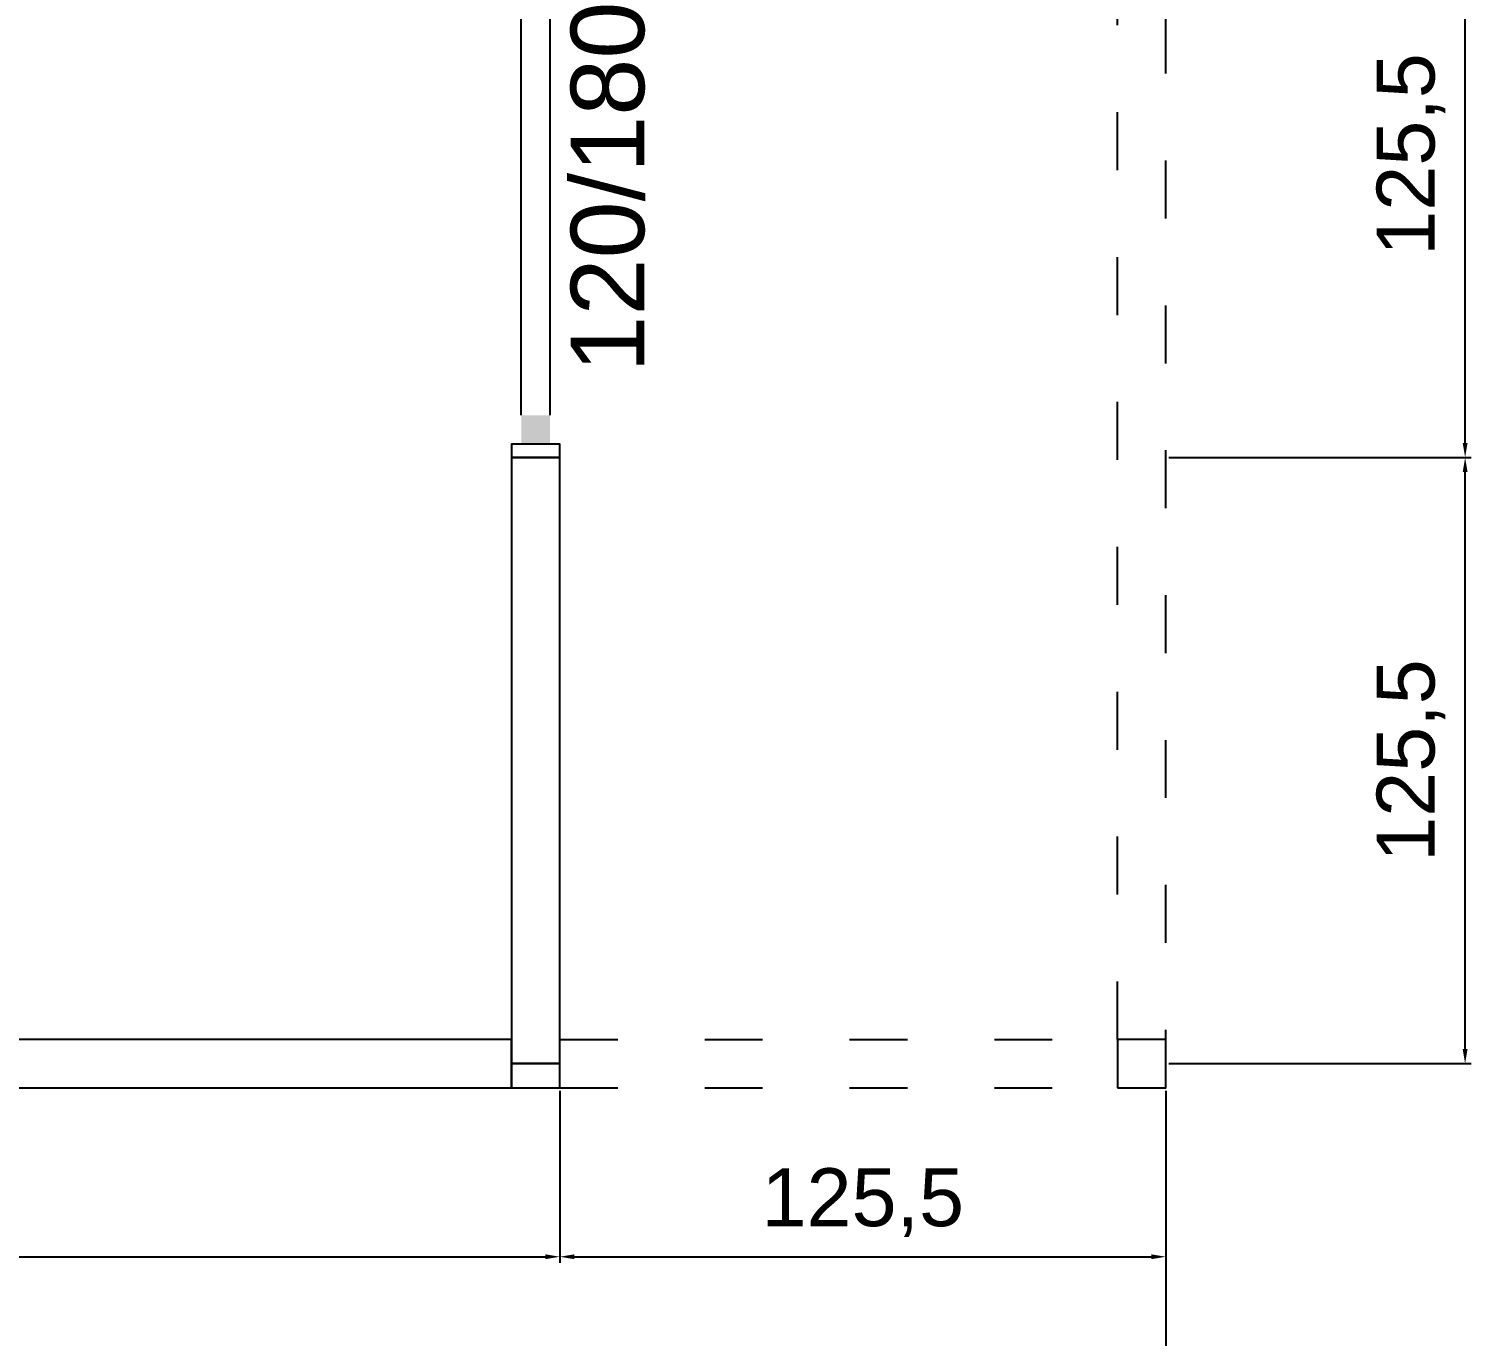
# Model space of a CAD drawing. Header units: centimetres. Extents: x -114 to 2948, y -828 to 1257.
# Drawn here: x 1610.5 to 1909.2, y -51.4 to 219.3 of the extents above; entities that cross this region are included whole.
import ezdxf

# ---------------------------------------------------------------- set-up
doc = ezdxf.new("R2010")
doc.units = ezdxf.units.CM
doc.linetypes.add('VERANDA_KESIK', pattern=[30, 12, -18])
for name, color, linetype in [('DIS_DUVAR_100', 30, 'Continuous'), ('KOSE_PROFIL_100', 8, 'Continuous'), ('PENCERE', 10, 'Continuous'), ('VERANDA_PROFIL_100', 1, 'VERANDA_KESIK'), ('YENI_OLCU', 4, 'Continuous'), ('YENI_VERANDA_DIREK', 3, 'Continuous')]:
    doc.layers.add(name, color=color, linetype=linetype)
doc.styles.get("Standard").update_dxf_attribs({"font": 'Arial.ttf'})
doc.dimstyles.new('ISO-25', dxfattribs={"dimtxt": 12, "dimasz": 3, "dimexe": 1.25, "dimexo": 0.625, "dimgap": 4, "dimtad": 1, "dimtxsty": 'Standard', "dimcen": 2.5, "dimadec": 0, "dimazin": 0, "dimtfac": 1, "dimtmove": 0, "dimatfit": 3, "dimfxl": 1, "dimarcsym": 0})

# ---------------------------------------------------------------- blocks, each defined once
blk = doc.blocks.new('BOM_D01_1255p0_H_DOLU_PP')
blk.add_lwpolyline([(0, 0), (125.5, 0), (125.5, 10), (0, 10)], close=True)
blk = doc.blocks.new('BOM_D01_1255p0_V_DOLU_PP')
blk.add_lwpolyline([(0, 0), (10, 0), (10, 125.5), (0, 125.5)], close=True)
blk = doc.blocks.new('BOM_P02_PENCERE_1200x1800')
at = {"layer": 'PENCERE', "color": 1}
for p, q in [((53839.87, 6703.82), (53839.87, 6713.82)), ((53959.87, 6703.82), (53959.87, 6713.82)), ((53845.87, 6711.82), (53953.87, 6711.82)), ((53845.87, 6705.82), (53953.87, 6705.82))]:
    blk.add_line(p, q, dxfattribs=at)
for points in [[(53839.87, 6705.82), (53845.87, 6705.82), (53839.87, 6711.82), (53845.87, 6711.82)], [(53959.87, 6705.82), (53953.87, 6705.82), (53959.87, 6711.82), (53953.87, 6711.82)]]:
    blk.add_solid(points, dxfattribs=at)
at = {"layer": 'PENCERE', "color": 0, "lineweight": 25}
blk.add_text('120/180', height=15.217, dxfattribs=at).set_placement((53854.7, 6686.34))
blk = doc.blocks.new('BOM_D03_1255p0_V_P02_PP')
for points in [[(0, 122.75), (10, 122.75), (10, 125.5), (0, 125.5)], [(0, 0), (10, 0), (10, 2.75), (0, 2.75)]]:
    blk.add_lwpolyline(points, close=True)
at = {"rotation": 90}
blk.add_blockref('BOM_P02_PENCERE_1200x1800', (6713.82, -53837.12), dxfattribs=at)
blk = doc.blocks.new('BOM_B02_DIS_KOSE_100x50')
blk.add_lwpolyline([(0, 0), (10, 0), (10, 5), (0, 5)], close=True)
blk = doc.blocks.new('BOM_V03_VERANDA')
at = {"layer": 'VERANDA_PROFIL_100', "linetype": 'VERANDA_KESIK'}
for p, q in [((763, 10), (763, 502)), ((773, 0), (773, 502))]:
    blk.add_line(p, q, dxfattribs=at)
blk = doc.blocks.new('BOM_V04_VERANDA')
at = {"layer": 'VERANDA_PROFIL_100', "linetype": 'VERANDA_KESIK'}
for p, q in [((647.5, 10), (763, 10)), ((647.5, 0), (773, 0))]:
    blk.add_line(p, q, dxfattribs=at)
blk = doc.blocks.new('BOM_B04_VERANDA_DIKME')
at = {"layer": 'YENI_VERANDA_DIREK'}
blk.add_lwpolyline([(0, 0), (10, 0), (10, 10), (0, 10)], close=True, dxfattribs=at)
blk = doc.blocks.new('*D169')
at = {"layer": 'Defpoints', "color": 0, "transparency": 16777216}
for p in [(1073, 0), (1846, 0), (1846, -70)]:
    blk.add_point(p, dxfattribs=at)
at = {"layer": 'YENI_OLCU', "color": 0, "lineweight": -2, "transparency": 16777216}
for p, q in [((1073, -0.62), (1073, -71.25)), ((1846, -0.62), (1846, -71.25)), ((1076, -70), (1843, -70))]:
    blk.add_line(p, q, dxfattribs=at)
at = {"layer": 'YENI_OLCU', "color": 0, "transparency": 16777216}
for points in [[(1076, -69.5), (1076, -70.5), (1073, -70)], [(1843, -69.5), (1843, -70.5), (1846, -70)]]:
    blk.add_solid(points, dxfattribs=at)
at = {"layer": 'YENI_OLCU', "color": 0, "transparency": 16777216, "insert": (1459.5, -59.87), "char_height": 12, "attachment_point": 5}
blk.add_mtext('773', dxfattribs=at)
blk = doc.blocks.new('*D171')
at = {"layer": 'Defpoints', "color": 0, "transparency": 16777216}
for p in [(1073, 0), (1720.5, 0), (1720.5, -35)]:
    blk.add_point(p, dxfattribs=at)
at = {"layer": 'YENI_OLCU', "color": 0, "lineweight": -2, "transparency": 16777216}
for p, q in [((1073, -0.62), (1073, -36.25)), ((1720.5, -0.62), (1720.5, -36.25)), ((1076, -35), (1717.5, -35))]:
    blk.add_line(p, q, dxfattribs=at)
at = {"layer": 'YENI_OLCU', "color": 0, "transparency": 16777216}
for points in [[(1076, -34.5), (1076, -35.5), (1073, -35)], [(1717.5, -34.5), (1717.5, -35.5), (1720.5, -35)]]:
    blk.add_solid(points, dxfattribs=at)
at = {"layer": 'YENI_OLCU', "color": 0, "transparency": 16777216, "insert": (1396.75, -23.79), "char_height": 12, "attachment_point": 5}
blk.add_mtext('647,5', dxfattribs=at)
blk = doc.blocks.new('*D172')
at = {"layer": 'Defpoints', "color": 0, "transparency": 16777216}
for p in [(1720.5, 0), (1846, 0), (1846, -35)]:
    blk.add_point(p, dxfattribs=at)
at = {"layer": 'YENI_OLCU', "color": 0, "lineweight": -2, "transparency": 16777216}
for p, q in [((1720.5, -0.62), (1720.5, -36.25)), ((1846, -0.62), (1846, -36.25)), ((1723.5, -35), (1843, -35))]:
    blk.add_line(p, q, dxfattribs=at)
at = {"layer": 'YENI_OLCU', "color": 0, "transparency": 16777216}
for points in [[(1723.5, -34.5), (1723.5, -35.5), (1720.5, -35)], [(1843, -34.5), (1843, -35.5), (1846, -35)]]:
    blk.add_solid(points, dxfattribs=at)
at = {"layer": 'YENI_OLCU', "color": 0, "transparency": 16777216, "insert": (1783.25, -23.79), "char_height": 12, "attachment_point": 5}
blk.add_mtext('125,5', dxfattribs=at)
blk = doc.blocks.new('*D179')
at = {"layer": 'Defpoints', "color": 0, "transparency": 16777216}
for p in [(1846, 130.5), (1908, 130.5), (1846, 5)]:
    blk.add_point(p, dxfattribs=at)
at = {"layer": 'YENI_OLCU', "color": 0, "lineweight": -2, "transparency": 16777216}
for p, q in [((1846.62, 130.5), (1909.25, 130.5)), ((1908, 8), (1908, 127.5)), ((1846.62, 5), (1909.25, 5))]:
    blk.add_line(p, q, dxfattribs=at)
at = {"layer": 'YENI_OLCU', "color": 0, "transparency": 16777216}
for points in [[(1907.5, 127.5), (1908.5, 127.5), (1908, 130.5)], [(1907.5, 8), (1908.5, 8), (1908, 5)]]:
    blk.add_solid(points, dxfattribs=at)
at = {"layer": 'YENI_OLCU', "color": 0, "transparency": 16777216, "insert": (1896.79, 67.75), "char_height": 12, "attachment_point": 5, "rotation": 90}
blk.add_mtext('125,5', dxfattribs=at)
blk = doc.blocks.new('*D180')
at = {"layer": 'Defpoints', "color": 0, "transparency": 16777216}
for p in [(1846, 256), (1908, 256), (1846, 130.5)]:
    blk.add_point(p, dxfattribs=at)
at = {"layer": 'YENI_OLCU', "color": 0, "lineweight": -2, "transparency": 16777216}
for p, q in [((1846.62, 256), (1909.25, 256)), ((1908, 133.5), (1908, 253)), ((1846.62, 130.5), (1909.25, 130.5))]:
    blk.add_line(p, q, dxfattribs=at)
at = {"layer": 'YENI_OLCU', "color": 0, "transparency": 16777216}
for points in [[(1907.5, 253), (1908.5, 253), (1908, 256)], [(1907.5, 133.5), (1908.5, 133.5), (1908, 130.5)]]:
    blk.add_solid(points, dxfattribs=at)
at = {"layer": 'YENI_OLCU', "color": 0, "transparency": 16777216, "insert": (1896.79, 193.25), "char_height": 12, "attachment_point": 5, "rotation": 90}
blk.add_mtext('125,5', dxfattribs=at)

msp = doc.modelspace()

# ---------------------------------------------------------------- block references
at = {"layer": 'DIS_DUVAR_100'}
for name, p in [('BOM_D03_1255p0_V_P02_PP', (1710.5, 130.5)), ('BOM_D01_1255p0_V_DOLU_PP', (1710.5, 5)), ('BOM_D01_1255p0_H_DOLU_PP', (1585, 0))]:
    msp.add_blockref(name, p, dxfattribs=at)
at = {"layer": 'KOSE_PROFIL_100'}
msp.add_blockref('BOM_B02_DIS_KOSE_100x50', (1710.5, 0), dxfattribs=at)
at = {"layer": 'VERANDA_PROFIL_100'}
for name in ['BOM_V03_VERANDA', 'BOM_V04_VERANDA']:
    msp.add_blockref(name, (1073, 0), dxfattribs=at)
at = {"layer": 'YENI_VERANDA_DIREK'}
msp.add_blockref('BOM_B04_VERANDA_DIKME', (1836, 0), dxfattribs=at)

# ---------------------------------------------------------------- dimensions: what is measured, and where the dimension line sits
at = {"layer": 'YENI_OLCU'}
for base, p1, p2, picture, middle in [((1908, 256), (1846, 130.5), (1846, 256), '*D180', (1896.789, 193.25)), ((1908, 130.5), (1846, 5), (1846, 130.5), '*D179', (1896.789, 67.75))]:
    dim = msp.add_linear_dim(base=base, p1=p1, p2=p2, angle=90, dimstyle='ISO-25', dxfattribs=at)
    dim.commit()
    dim.dimension.update_dxf_attribs({"geometry": picture, "text_midpoint": middle})
for base, p1, p2, picture, middle in [((1846, -70), (1073, 0), (1846, 0), '*D169', (1459.5, -59.869)), ((1720.5, -35), (1073, 0), (1720.5, 0), '*D171', (1396.75, -23.789)), ((1846, -35), (1720.5, 0), (1846, 0), '*D172', (1783.25, -23.789))]:
    dim = msp.add_linear_dim(base=base, p1=p1, p2=p2, dimstyle='ISO-25', dxfattribs=at)
    dim.commit()
    dim.dimension.update_dxf_attribs({"geometry": picture, "text_midpoint": middle})

doc.saveas('drawing.dxf')
